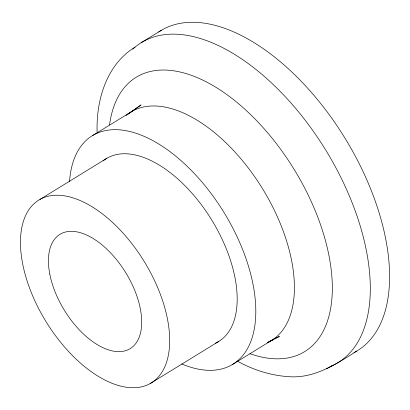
<?xml version="1.0" encoding="UTF-8"?>
<svg xmlns="http://www.w3.org/2000/svg" width="410" height="410" viewBox="0 0 410 410"><rect width="100%" height="100%" fill="white"/><g stroke="black" fill="none" stroke-linecap="round" stroke-linejoin="round"><path stroke-width="0.61" d="M97.149 133.142C95.858 101.05 106.149 64.759 135.054 47.119M128.299 114.129L141.086 104.919L129.668 112.791L92.783 135.428M39.975 199.403L106.918 158.234M232.352 364.562L272.63 339.777L267.141 342.837L279.446 336.441L273.455 339.096M356.715 351.114C337.292 363.434 316.633 377.128 292.699 376.867C273.285 376.283 254.159 370.558 237.267 361.051M141.03 42.789L161.32 30.325M150.132 383.575A107.317 57.579 58.4 0 0 111.079 221.118A107.317 57.579 58.4 0 0 23.954 269.77A107.317 57.579 58.4 0 0 150.132 383.575L218.397 341.648M326.555 368.733L331.926 365.828M158.711 31.98A187.811 100.763 58.4 0 1 345.625 139.2A187.811 100.763 58.4 0 1 353.958 352.646M69.551 181.645A134.152 71.97 58.4 0 1 160.453 145.078A134.152 71.97 58.4 0 1 255.194 299.044A134.152 71.97 58.4 0 1 181.727 363.931M103.192 160.807A107.317 57.579 58.4 0 1 211.627 219.847A107.317 57.579 58.4 0 1 215.322 343.252M132.727 49.164A187.811 100.763 58.4 0 1 324.628 148.292A187.811 100.763 58.4 0 1 330.081 366.622M126.013 115.553A134.152 71.97 58.4 0 1 261.298 186.719A134.152 71.97 58.4 0 1 268.176 342.345M109.552 124.912A160.981 86.367 58.4 0 1 220.472 90.19A160.981 86.367 58.4 0 1 331.331 270.836A160.981 86.367 58.4 0 1 249.957 353.697M49.769 274.008A67.076 35.988 58.4 0 0 127.29 350.089A67.076 35.988 58.4 0 0 108.107 250.366A67.076 35.988 58.4 0 0 49.769 274.008"/></g></svg>
